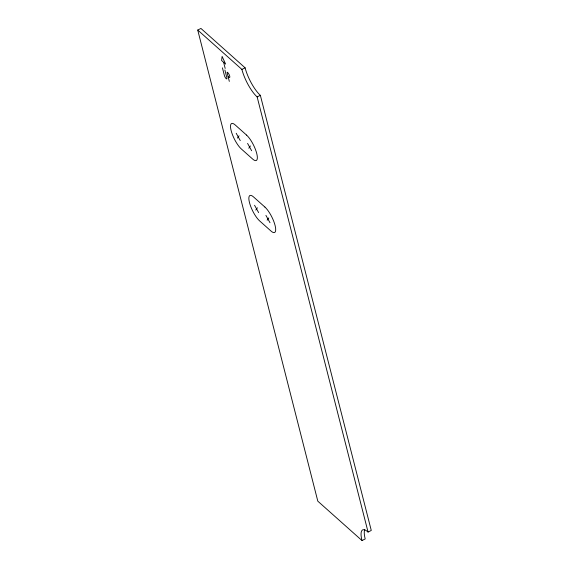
<?xml version="1.0" encoding="UTF-8"?>
<svg xmlns="http://www.w3.org/2000/svg" width="569" height="569" viewBox="0 0 569 569"><rect width="100%" height="100%" fill="white"/><g stroke="black" fill="none" stroke-linecap="round" stroke-linejoin="round"><path stroke-width="0.85" d="M237.429 138.075L239.051 135.806M248.802 148.21L250.424 145.948M255.78 210.061L257.401 207.792M267.153 220.196L268.767 217.927M197.728 30.043L200.935 28.45L245.111 67.825A22.483 6.593 63.6 0 0 260.353 95.329L371.273 530.464L368.065 532.058A22.483 6.593 63.6 0 0 361.991 540.55L317.815 501.175L197.728 30.043L241.896 69.418A22.483 6.593 63.6 0 0 257.145 96.922L368.065 532.058M241.896 69.418L245.111 67.825M257.145 96.922L260.353 95.329M361.991 540.55L365.198 538.957A22.483 6.593 63.6 0 1 364.779 529.54M223.468 62.17L221.597 60.499L222.109 56.409L225.623 64.091L223.61 62.298L225.168 68.408M228.19 76.538L228.923 77.185A2.888 0.846 63.6 0 0 229.705 76.097A2.888 0.846 63.6 0 0 227.742 72.562L227.536 72.377A1.408 0.413 63.6 0 0 227.159 72.91L229.314 81.381M247.579 143.409L251.647 150.749M236.206 133.274L240.274 140.607M265.929 215.395L269.991 222.728M254.556 205.26L258.625 212.593M224.897 70.023L226.839 77.647A2.589 0.761 63.6 0 1 226.142 78.629A2.589 0.761 63.6 0 1 224.378 75.457L222.436 67.832M246.555 135.081L235.182 124.945A14.986 4.396 63.6 0 0 231.135 130.607A14.986 4.396 63.6 0 0 241.299 148.936L252.672 159.078A14.986 4.396 63.6 0 0 256.719 153.417A14.986 4.396 63.6 0 0 246.555 135.081M264.905 207.066L253.532 196.931A14.986 4.396 63.6 0 0 249.478 202.592A14.986 4.396 63.6 0 0 259.649 220.921L271.015 231.057A14.986 4.396 63.6 0 0 275.069 225.395A14.986 4.396 63.6 0 0 264.905 207.066"/></g></svg>
